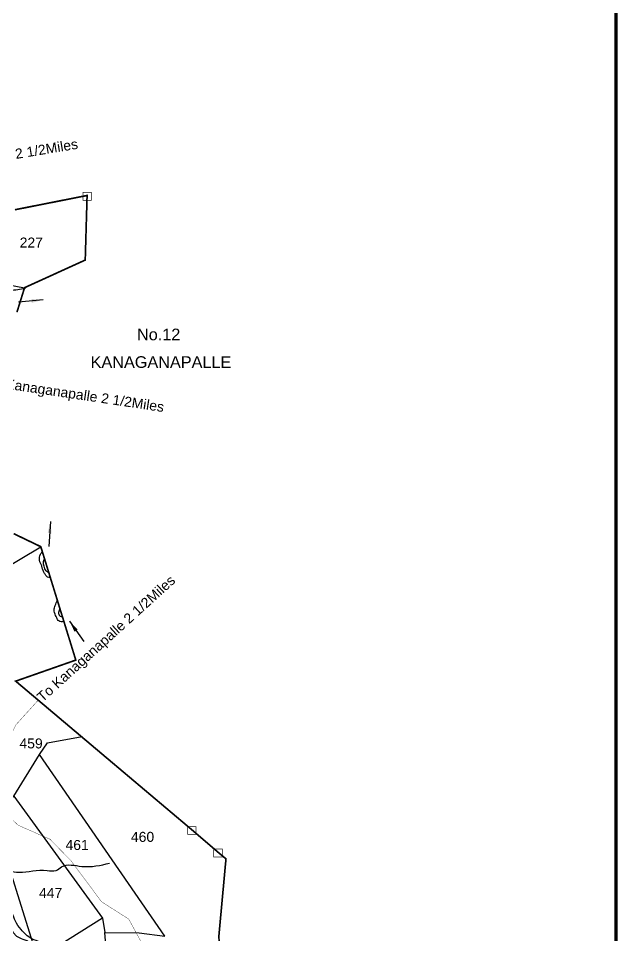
# Model space of a CAD drawing. Header units: feet. Extents: x 762661 to 770948, y 1592332 to 1602959.
# Drawn here: x 768931 to 770736, y 1595633 to 1598398 of the extents above; entities that cross this region are included whole.
import ezdxf
from ezdxf.enums import TextEntityAlignment as Align

# ---------------------------------------------------------------- set-up
doc = ezdxf.new("R2010")
doc.units = ezdxf.units.FT
doc.header["$LTSCALE"] = 15
doc.header["$MEASUREMENT"] = 0
doc.linetypes.add('ACAD_ISO02W100', pattern=[15, 12, -3])
doc.linetypes.add('HIDDEN2', pattern=[0.1875, 0.125, -0.0625])
for name, color, linetype in [('PAPER SIZE', 10, 'Continuous'), ('PLOT', 7, 'Continuous'), ('PLOT NO', 7, 'Continuous'), ('ROADS', 6, 'Continuous'), ('TANKS-STREAM', 4, 'Continuous'), ('VILLAGE BOUNDRY', 5, 'HIDDEN2'), ('VILLAGE STONES', 240, 'Continuous')]:
    doc.layers.add(name, color=color, linetype=linetype)
doc.styles.add('CANAL', font='Cambria.ttf')
doc.styles.get("Standard").update_dxf_attribs({"font": 'arial.ttf'})
doc.linetypes.add('DOTS', pattern='A,1e-06,-3,["●",Standard,S=3,R=0,X=-1.25,Y=-1.25],-3', length=6.000001)
doc.dimstyles.new('CRDS', dxfattribs={"dimtxt": 20, "dimasz": 35, "dimexe": 0.18, "dimexo": 0.0625, "dimgap": 0.09, "dimtad": 0, "dimtih": 1, "dimtoh": 1, "dimdec": 0, "dimzin": 2, "dimdsep": 46, "dimtxsty": 'CANAL', "dimcen": 0.09, "dimclrt": 256, "dimadec": 0, "dimazin": 0, "dimtfac": 1, "dimtdec": 0, "dimtofl": 0, "dimtmove": 0, "dimatfit": 3, "dimfxl": 1, "dimtfill": 2, "dimtfillclr": 5, "dimtolj": 1, "dimtzin": 0, "dimarcsym": 0})

msp = doc.modelspace()

# ---------------------------------------------------------------- linework, layer by layer
at = {"layer": 'PAPER SIZE', "color": 5, "const_width": 10}
msp.add_lwpolyline([(770731.4, 1592336.5), (762666.1, 1592336.5), (762666.1, 1602277.4), (770731.4, 1602277.4)], close=True, dxfattribs=at)
at = {"layer": 'PLOT'}
for points in [[(768808.1, 1597613), (768949.6, 1597586.1)], [(768502.5, 1596873.6), (768743.2, 1596653.4), (768998.5, 1596805.5)], [(768855, 1595991.2), (768916.8, 1596053.5), (768995.1, 1596179.4), (769018.4, 1596214.8), (769123.1, 1596233.3)], [(768916.8, 1596053.5), (769184.6, 1595686.1), (769191.7, 1595642.7), (769295.3, 1595641.5), (769372.1, 1595631.4), (768995.1, 1596179.4)], [(769184.6, 1595686.1), (768989.8, 1595563), (768855, 1595991.2)], [(769428.8, 1595231.6), (769319.3, 1595269.5), (769283.5, 1595281), (769284.2, 1595389.7), (769256.2, 1595465.6), (769213.5, 1595479.4), (769175.8, 1595479.9), (769161.8, 1595514.4), (769198.5, 1595554.8), (769191.7, 1595642.7)]]:
    msp.add_lwpolyline(points, dxfattribs=at)
at = {"layer": 'ROADS', "linetype": 'DOTS', "ltscale": 0.5, "const_width": 1}
msp.add_lwpolyline([(769537.6, 1595381.7), (769454.2, 1595474.2), (769382, 1595540.8), (769298.6, 1595618.5), (769263.4, 1595683.2), (769182, 1595735), (769089.4, 1595859), (769026.4, 1595923.7), (768930.8, 1595965.7), (768825.2, 1596063.4), (768703.8, 1596173.3), (768565.6, 1596248.8), (768415.7, 1596375.1), (768332.1, 1596464.1), (768226.5, 1596602.1), (768103.7, 1596730.1), (768055.5, 1596770.5)], dxfattribs=at)
at = {"layer": 'ROADS', "linetype": 'HIDDEN2', "ltscale": 10, "const_width": 1}
msp.add_lwpolyline([(768727.4, 1596001.2), (768776.4, 1596040.6), (768811.3, 1596095.1), (768816.1, 1596134.8), (768883.6, 1596186.5), (768923.4, 1596268.5), (768990.9, 1596343.1)], dxfattribs=at)
at = {"layer": 'TANKS-STREAM'}
for points in [[(768844.7, 1597567), (768858.7, 1597570.9), (768905.5, 1597577.9), (768952.2, 1597584.2)], [(769027.2, 1596712.6), (769019.2, 1596713.9), (769012.7, 1596720.4), (769007.8, 1596728.6), (769003.5, 1596738.4), (769001.2, 1596747.5), (768994.7, 1596764.5), (768997.9, 1596782.5), (769003.1, 1596790.9)], [(769022.9, 1596726.6), (769014.5, 1596732.6), (769008.7, 1596746.5), (769006.3, 1596758.4), (769009.8, 1596769.1)], [(769068.2, 1596579.7), (769052.6, 1596581.6), (769046.7, 1596591.2), (769043.3, 1596598.3), (769038.9, 1596615.3), (769042.2, 1596627.9), (769048.5, 1596643.7)], [(768247.8, 1596619.1), (768243.5, 1596591.5), (768243.5, 1596537.2), (768254.1, 1596510.7), (768276.5, 1596457.5), (768311.6, 1596408.6), (768319.2, 1596365.4), (768363.9, 1596311.1), (768376.7, 1596305.8), (768385.2, 1596267.6), (768419.3, 1596241), (768492.7, 1596168.7), (768519.3, 1596155.9), (768571.5, 1596134.7), (768605.6, 1596096.4), (768646.1, 1596066.3), (768690.8, 1596019.6), (768718.5, 1595993), (768733.4, 1595967.5), (768768.5, 1595941.9), (768813.3, 1595867.1), (768839.9, 1595829.9), (768854.8, 1595788.4), (768879.3, 1595741.7), (768939.1, 1595624.2), (768961.4, 1595615.7), (768983.8, 1595591.2), (769010.4, 1595598.7), (769048.7, 1595585.9), (769190.3, 1595589.1), (769216.9, 1595572.1)], [(769053.2, 1596628.3), (769056.1, 1596618.8), (769051.9, 1596606.8), (769055.4, 1596597.5), (769064.5, 1596592.8)], [(769181.8, 1595592.3), (769136, 1595600.8), (769117.9, 1595596.5), (769080.6, 1595594.4), (769040.2, 1595600.8), (768998.7, 1595613.5), (768971, 1595624.2), (768939.1, 1595651.8), (768922, 1595677.3), (768905, 1595727.3), (768886.9, 1595768.8), (768847.4, 1595850), (768818.7, 1595906.4), (768792.1, 1595936.2), (768758, 1595978.7), (768722.9, 1596009.5), (768696.3, 1596045.7), (768663.3, 1596072.3), (768604.5, 1596128.1), (768569.3, 1596149.4), (768521.4, 1596183.4), (768470.3, 1596219.6), (768409.7, 1596265.3), (768384.1, 1596295.1), (768370.3, 1596336.5), (768321.1, 1596398.8), (768286, 1596477.5), (768278.5, 1596524.3), (768292.4, 1596571)]]:
    msp.add_spline(points, degree=3, dxfattribs=at)
at = {"layer": 'TANKS-STREAM', "linetype": 'ByBlock'}
msp.add_spline([(768845.7, 1595847.3), (768877.3, 1595834.4), (768932.5, 1595824.5), (769017.4, 1595829.8), (769044.4, 1595829.8), (769061.2, 1595840.8), (769122.2, 1595842), (769205.6, 1595851.5)], degree=3, dxfattribs=at)
at = {"layer": 'VILLAGE BOUNDRY', "linetype": 'ACAD_ISO02W100', "ltscale": 0.1, "const_width": 5}
for points in [[(768920.6, 1597821), (769138, 1597864), (769132.4, 1597669.4), (768949.6, 1597586.1), (768926.6, 1597512.1)], [(768920.6, 1597821), (769138, 1597864), (769132.4, 1597669.4), (768949.6, 1597586.1), (768926.6, 1597512.1)], [(768916.8, 1596844.8), (768998.5, 1596805.5), (769104, 1596463.7), (768922.9, 1596400.2), (769453.3, 1595952.5), (769532.2, 1595884.8), (769556.4, 1595864.7), (769535.2, 1595634.4), (769536.5, 1595556.1)], [(768916.8, 1596844.8), (768998.5, 1596805.5), (769104, 1596463.7), (768922.9, 1596400.2), (769453.3, 1595952.5), (769532.2, 1595884.8), (769556.4, 1595864.7), (769535.2, 1595634.4), (769536.5, 1595556.1)]]:
    msp.add_lwpolyline(points, dxfattribs=at)
at = {"layer": 'VILLAGE STONES', "linetype": 'ACAD_ISO02W100', "const_width": 2}
for points in [[(769125.7, 1597873.5), (769150.9, 1597873.5), (769150.9, 1597849.6), (769125.7, 1597849.6)], [(769441, 1595962), (769466.2, 1595962), (769466.2, 1595938.1), (769441, 1595938.1)], [(769519.8, 1595894.3), (769545, 1595894.3), (769545, 1595870.4), (769519.8, 1595870.4)]]:
    msp.add_lwpolyline(points, close=True, dxfattribs=at)

# ---------------------------------------------------------------- texts
at = {"layer": 'PLOT NO', "linetype": 'ByBlock'}
for rotation, p in [(9.4287, (768576.8, 1597916.3)), (351.517, (768830.6, 1597291.2)), (42.1507, (769003.9, 1596335.4))]:
    msp.add_text('To Kanaganapalle 2 1/2Miles', height=30, rotation=rotation, dxfattribs=at).set_placement(p)
at = {"layer": 'PLOT NO'}
for s, p in [('227', (768969.9, 1597722.2)), ('459', (768969.2, 1596212.5)), ('460', (769305.1, 1595930.9)), ('461', (769108, 1595906.5)), ('447', (769028.1, 1595761.9))]:
    msp.add_text(s, height=30, dxfattribs=at).set_placement(p, align=Align.MIDDLE_CENTER)
at = {"layer": 'VILLAGE STONES', "linetype": 'ByBlock'}
for s, p in [('No.12', (769288.4, 1597427.7)), ('KANAGANAPALLE', (769148.6, 1597344.5))]:
    msp.add_text(s, height=35, dxfattribs=at).set_placement(p)

# ---------------------------------------------------------------- leaders
at = {"layer": 'VILLAGE BOUNDRY', "linetype": 'ByBlock'}
for points in [[(769005.8, 1597549.6), (768931.1, 1597542.3)], [(769027.5, 1596881.1), (769022.4, 1596806.2)], [(769084.8, 1596581.3), (769127.8, 1596519.8)]]:
    msp.add_leader(points, dimstyle='CRDS', override={"dimgap": 0.09, "dimtad": 0}, dxfattribs=at)

doc.saveas('drawing.dxf')
